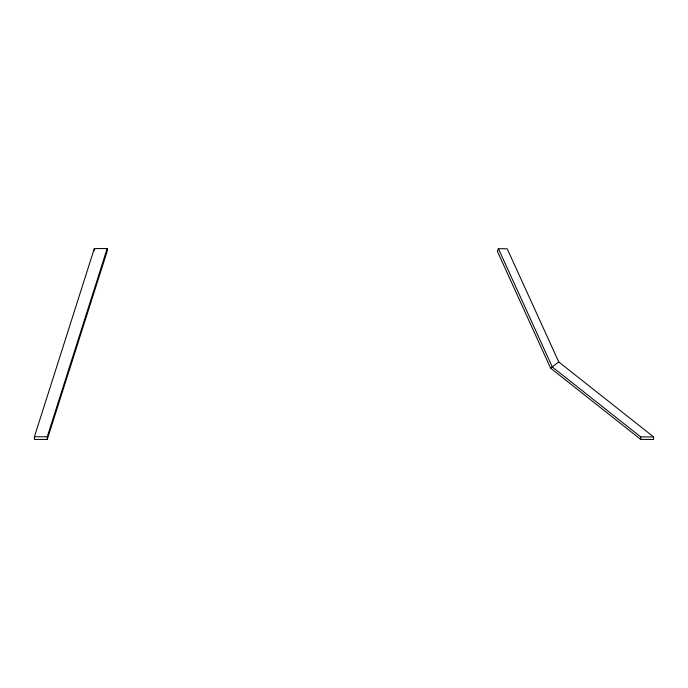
<?xml version="1.0" encoding="UTF-8"?>
<svg xmlns="http://www.w3.org/2000/svg" width="688" height="688" viewBox="0 0 688 688"><rect width="100%" height="100%" fill="white"/><g stroke="black" fill="none" stroke-linecap="round" stroke-linejoin="round"><path stroke-width="1.03" d="M34.4 436.76L94.333 248.566L107.182 248.566L107.182 251.24L47.248 439.434L34.4 439.434L34.4 436.76L47.248 436.76L107.182 248.566M498.413 248.695L497.338 251.232L550.606 368.166L640.752 439.434L653.6 439.434L653.6 436.914L558.751 361.931L507.211 248.789L498.413 248.695L552.301 366.988L640.752 436.914L653.6 436.914M558.751 361.931L550.606 368.166M640.752 436.914L640.752 439.434M94.333 248.566L94.333 250.355M47.248 436.76L47.248 439.434"/></g></svg>
